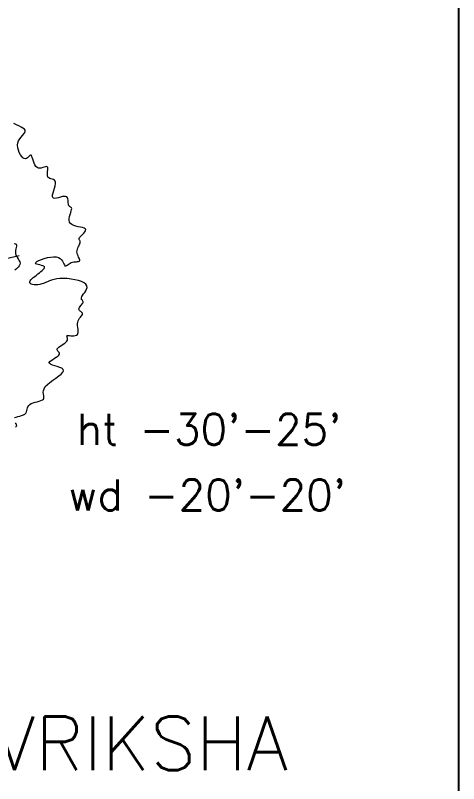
# Model space of a CAD drawing. Extents: x 2080 to 102399, y 2071 to 93424.
# Drawn here: x 74097.3 to 74354.5, y 75892.6 to 76338.2 of the extents above; entities that cross this region are included whole.
import ezdxf

# ---------------------------------------------------------------- set-up
doc = ezdxf.new("R2010")
doc.units = 0
doc.header["$LTSCALE"] = 20
doc.header["$MEASUREMENT"] = 0
doc.layers.add('casuanut tree', color=100, linetype='Continuous', lineweight=5)
doc.layers.add('PLANTS', color=3, linetype='Continuous')
doc.layers.add('TEXTS', color=2, linetype='Continuous')
doc.styles.add('a', font='romans.shx')

# ---------------------------------------------------------------- blocks, each defined once
blk = doc.blocks.new('tr')
at = {"layer": 'casuanut tree'}
blk.add_line((0.3639, -0.1163), (0.7017, -0.1163), dxfattribs=at)
for points in [[(0.5048, -0.8875), (0.5097, -0.8855), (0.5125, -0.8826), (0.513, -0.8787), (0.5117, -0.8741), (0.5092, -0.869)], [(0.5111, -0.8435), (0.5187, -0.8431), (0.5273, -0.843), (0.5364, -0.8428), (0.5454, -0.8422), (0.5538, -0.841), (0.5609, -0.8386), (0.5664, -0.8351), (0.5706, -0.8304), (0.5739, -0.8251), (0.5768, -0.8195), (0.5798, -0.8138), (0.5833, -0.8085), (0.5877, -0.8039), (0.5936, -0.8003), (0.6012, -0.798), (0.6102, -0.7967), (0.6199, -0.796), (0.6299, -0.7957), (0.6396, -0.7953), (0.6484, -0.7945), (0.6557, -0.7929), (0.6611, -0.7902), (0.6642, -0.7861), (0.6656, -0.7808), (0.666, -0.7745), (0.6663, -0.7674), (0.6674, -0.7597), (0.6698, -0.7518), (0.6746, -0.7439), (0.6825, -0.7361), (0.694, -0.7287), (0.7081, -0.7216), (0.7238, -0.7149), (0.7397, -0.7083), (0.7546, -0.702), (0.7674, -0.6957), (0.7768, -0.6894), (0.7816, -0.6831), (0.781, -0.6768), (0.776, -0.6704), (0.7678, -0.664), (0.7577, -0.6578), (0.7471, -0.6518), (0.7373, -0.6461), (0.7296, -0.6407), (0.7253, -0.6358), (0.7254, -0.6314), (0.7293, -0.6274), (0.736, -0.6238), (0.7445, -0.6205), (0.7538, -0.6172), (0.763, -0.6141), (0.7711, -0.6109), (0.7771, -0.6076), (0.7803, -0.6042), (0.7812, -0.6005), (0.7804, -0.5968), (0.7787, -0.593), (0.7766, -0.5892), (0.7751, -0.5855), (0.7746, -0.5818), (0.776, -0.5783), (0.7797, -0.5751), (0.7853, -0.5719), (0.7924, -0.5689), (0.8002, -0.5658), (0.8082, -0.5627), (0.8159, -0.5595), (0.8226, -0.5561), (0.8278, -0.5524), (0.831, -0.5485), (0.8327, -0.5444), (0.8331, -0.5405), (0.833, -0.5368), (0.8327, -0.5336), (0.8327, -0.531), (0.8335, -0.5294), (0.8357, -0.5288), (0.8394, -0.5293), (0.8446, -0.5307), (0.8508, -0.5326), (0.8575, -0.5345), (0.8644, -0.5361), (0.871, -0.5368), (0.8769, -0.5364), (0.8818, -0.5344), (0.8854, -0.5305), (0.8878, -0.525), (0.8893, -0.5182), (0.8904, -0.5106), (0.8913, -0.5025), (0.8924, -0.4943), (0.894, -0.4864), (0.8965, -0.4792), (0.8999, -0.4729), (0.9042, -0.4676), (0.909, -0.463), (0.9138, -0.459), (0.9183, -0.4556), (0.9223, -0.4524), (0.9252, -0.4494), (0.9269, -0.4465), (0.9269, -0.4435), (0.9257, -0.4404), (0.9237, -0.4372), (0.9212, -0.434), (0.9188, -0.4307), (0.9167, -0.4273), (0.9155, -0.424), (0.9156, -0.4206), (0.9172, -0.4172), (0.9201, -0.4138), (0.9239, -0.4105), (0.9281, -0.4072), (0.9324, -0.404), (0.9363, -0.4008), (0.9395, -0.3977), (0.9415, -0.3947), (0.9421, -0.3917), (0.9415, -0.3889), (0.9403, -0.3859), (0.939, -0.3828), (0.9379, -0.3795), (0.9377, -0.376), (0.9387, -0.372), (0.9415, -0.3676), (0.9463, -0.3627), (0.9524, -0.3573), (0.9592, -0.3514), (0.9657, -0.3451), (0.9712, -0.3383), (0.9748, -0.3312), (0.9756, -0.3237), (0.973, -0.3158), (0.9663, -0.3076), (0.9561, -0.2994), (0.943, -0.2914), (0.9279, -0.2838), (0.9114, -0.2769), (0.8943, -0.2709), (0.8775, -0.2662), (0.8616, -0.2628), (0.8472, -0.2611), (0.8342, -0.2607), (0.8225, -0.2613), (0.8117, -0.2627), (0.8017, -0.2644), (0.7922, -0.2662), (0.783, -0.2676), (0.7737, -0.2685), (0.7644, -0.2684), (0.7552, -0.2675), (0.7464, -0.2659), (0.7384, -0.2637), (0.7315, -0.2609), (0.7261, -0.2577), (0.7224, -0.2542), (0.7208, -0.2504), (0.7216, -0.2466), (0.7244, -0.2426), (0.729, -0.2387), (0.735, -0.2347), (0.7422, -0.2306), (0.7501, -0.2267), (0.7585, -0.2227), (0.767, -0.2189), (0.7753, -0.2151), (0.783, -0.2115), (0.79, -0.2079), (0.7958, -0.2044), (0.8002, -0.2009), (0.8029, -0.1975), (0.8036, -0.1941), (0.8019, -0.1907), (0.7978, -0.1873), (0.7919, -0.184), (0.7851, -0.1806), (0.7784, -0.1773), (0.7725, -0.1741), (0.7685, -0.1709), (0.7671, -0.1678), (0.7692, -0.1648), (0.7755, -0.1619), (0.7853, -0.1593), (0.7978, -0.1573), (0.8119, -0.1559), (0.8268, -0.1554), (0.8416, -0.1561), (0.8554, -0.158), (0.8672, -0.1614), (0.8764, -0.1664), (0.8832, -0.1726), (0.888, -0.1796), (0.8913, -0.1869), (0.8934, -0.194), (0.8949, -0.2005), (0.8961, -0.206), (0.8976, -0.2099), (0.8996, -0.2119), (0.9022, -0.2123), (0.9054, -0.2114), (0.9091, -0.2097), (0.9134, -0.2075), (0.9182, -0.2053), (0.9234, -0.2033), (0.9291, -0.202), (0.9352, -0.2016), (0.9415, -0.202), (0.9477, -0.2028), (0.9536, -0.2038), (0.959, -0.2046), (0.9636, -0.205), (0.9673, -0.2046), (0.9697, -0.2031), (0.9707, -0.2003), (0.9706, -0.1964), (0.9697, -0.1915), (0.9684, -0.1859), (0.967, -0.1798), (0.966, -0.1733), (0.9656, -0.1667), (0.9663, -0.1603), (0.9682, -0.1541), (0.9711, -0.1483), (0.9747, -0.1428), (0.9787, -0.1376), (0.9826, -0.1328), (0.9862, -0.1284), (0.9892, -0.1244), (0.991, -0.1208), (0.9917, -0.1177), (0.9914, -0.1148), (0.9906, -0.1121), (0.9896, -0.1096), (0.989, -0.107), (0.9891, -0.1044), (0.9904, -0.1015), (0.9933, -0.0983), (0.998, -0.0947), (1.004, -0.0908), (1.0106, -0.0866), (1.0171, -0.0822), (1.0228, -0.0778), (1.027, -0.0733), (1.0291, -0.0688), (1.0282, -0.0645), (1.024, -0.0604), (1.0171, -0.0563), (1.0083, -0.0521), (0.9985, -0.0477), (0.9885, -0.043), (0.9793, -0.0377), (0.9716, -0.0318), (0.9663, -0.0251), (0.964, -0.0175), (0.9644, -0.0092), (0.9667, -0.0006), (0.9705, 0.008), (0.975, 0.0164), (0.9796, 0.0242), (0.9836, 0.0312), (0.9865, 0.0369), (0.9878, 0.0413), (0.9877, 0.0446), (0.9865, 0.047), (0.9846, 0.049), (0.9824, 0.0509), (0.9802, 0.0531), (0.9785, 0.0558), (0.9775, 0.0595), (0.9776, 0.0642), (0.9784, 0.0699), (0.9795, 0.0762), (0.9803, 0.0826), (0.9806, 0.0887), (0.9798, 0.0943), (0.9774, 0.099), (0.973, 0.1023), (0.9664, 0.104), (0.9582, 0.1046), (0.9489, 0.1045), (0.9394, 0.1041), (0.9304, 0.104), (0.9225, 0.1046), (0.9166, 0.1065), (0.9134, 0.1102), (0.9132, 0.1158), (0.9157, 0.1232), (0.92, 0.1319), (0.9255, 0.1413), (0.9312, 0.151), (0.9365, 0.1604), (0.9405, 0.1691), (0.9426, 0.1766), (0.9422, 0.1826), (0.9396, 0.1873), (0.9355, 0.191), (0.9305, 0.1941), (0.9252, 0.197), (0.9201, 0.2001), (0.916, 0.2037), (0.9134, 0.2082), (0.9126, 0.2138), (0.9135, 0.2203), (0.9154, 0.2273), (0.9177, 0.2344), (0.92, 0.2411), (0.9217, 0.2472), (0.9223, 0.2521), (0.9212, 0.2555), (0.9181, 0.2572), (0.9132, 0.2575), (0.9071, 0.2571), (0.9001, 0.2564), (0.8929, 0.256), (0.8858, 0.2565), (0.8793, 0.2584), (0.8739, 0.2623), (0.87, 0.2685), (0.8674, 0.2766), (0.8657, 0.2858), (0.8647, 0.2954), (0.8639, 0.3047), (0.8632, 0.3131), (0.8621, 0.3199), (0.8604, 0.3243), (0.8579, 0.3258), (0.8545, 0.3251), (0.8505, 0.3229), (0.8459, 0.3199), (0.841, 0.317), (0.8359, 0.3149), (0.8307, 0.3144), (0.8255, 0.3164), (0.8206, 0.3212), (0.8162, 0.3287), (0.8124, 0.3381), (0.8096, 0.3489), (0.8081, 0.3605), (0.808, 0.3723), (0.8096, 0.3837), (0.8131, 0.3941), (0.8188, 0.4031), (0.8259, 0.4107), (0.8338, 0.4173), (0.8417, 0.4231), (0.849, 0.4284), (0.8548, 0.4334), (0.8585, 0.4384), (0.8593, 0.4437), (0.8568, 0.4495), (0.8514, 0.4557), (0.8439, 0.4625), (0.835, 0.4698), (0.8253, 0.4775), (0.8158, 0.4857)], [(0.6916, -0.0563), (0.6972, -0.0589), (0.7, -0.0623), (0.7005, -0.0665), (0.6992, -0.0715), (0.6967, -0.0772), (0.6937, -0.0833), (0.6907, -0.0899), (0.6883, -0.0968), (0.687, -0.1039), (0.6874, -0.1112), (0.6891, -0.1184), (0.6914, -0.1256), (0.6939, -0.1327), (0.6961, -0.1395), (0.6973, -0.1461), (0.6971, -0.1523), (0.6949, -0.158), (0.6904, -0.1633), (0.6838, -0.1683), (0.6759, -0.1732), (0.6671, -0.1783)]]:
    blk.add_lwpolyline(points, dxfattribs=at)

msp = doc.modelspace()

# ---------------------------------------------------------------- linework, layer by layer
at = {"color": 7}
msp.add_line((74354.525, 77729.533), (74354.525, 75092.056), dxfattribs=at)

# ---------------------------------------------------------------- block references
at = {"layer": 'PLANTS', "linetype": 'Continuous', "ltscale": 0.5, "xscale": 125.0682395300407, "yscale": 125.0682395300407, "zscale": 125.0682395300407, "rotation": 13.01607038379708}
msp.add_blockref('tr', (74010.764, 76193.327), dxfattribs=at)

# ---------------------------------------------------------------- texts
at = {"layer": 'TEXTS', "style": 'a'}
for s, height, p in [("ht -30'-25'", 18, (74133.045, 76089.13)), ("wd -20'-20'", 18, (74128.001, 76051.053)), ('KALPAVRIKSHA', 31.104, (73958.236, 75900.441))]:
    msp.add_text(s, height=height, dxfattribs=at).set_placement(p)

doc.saveas('drawing.dxf')
